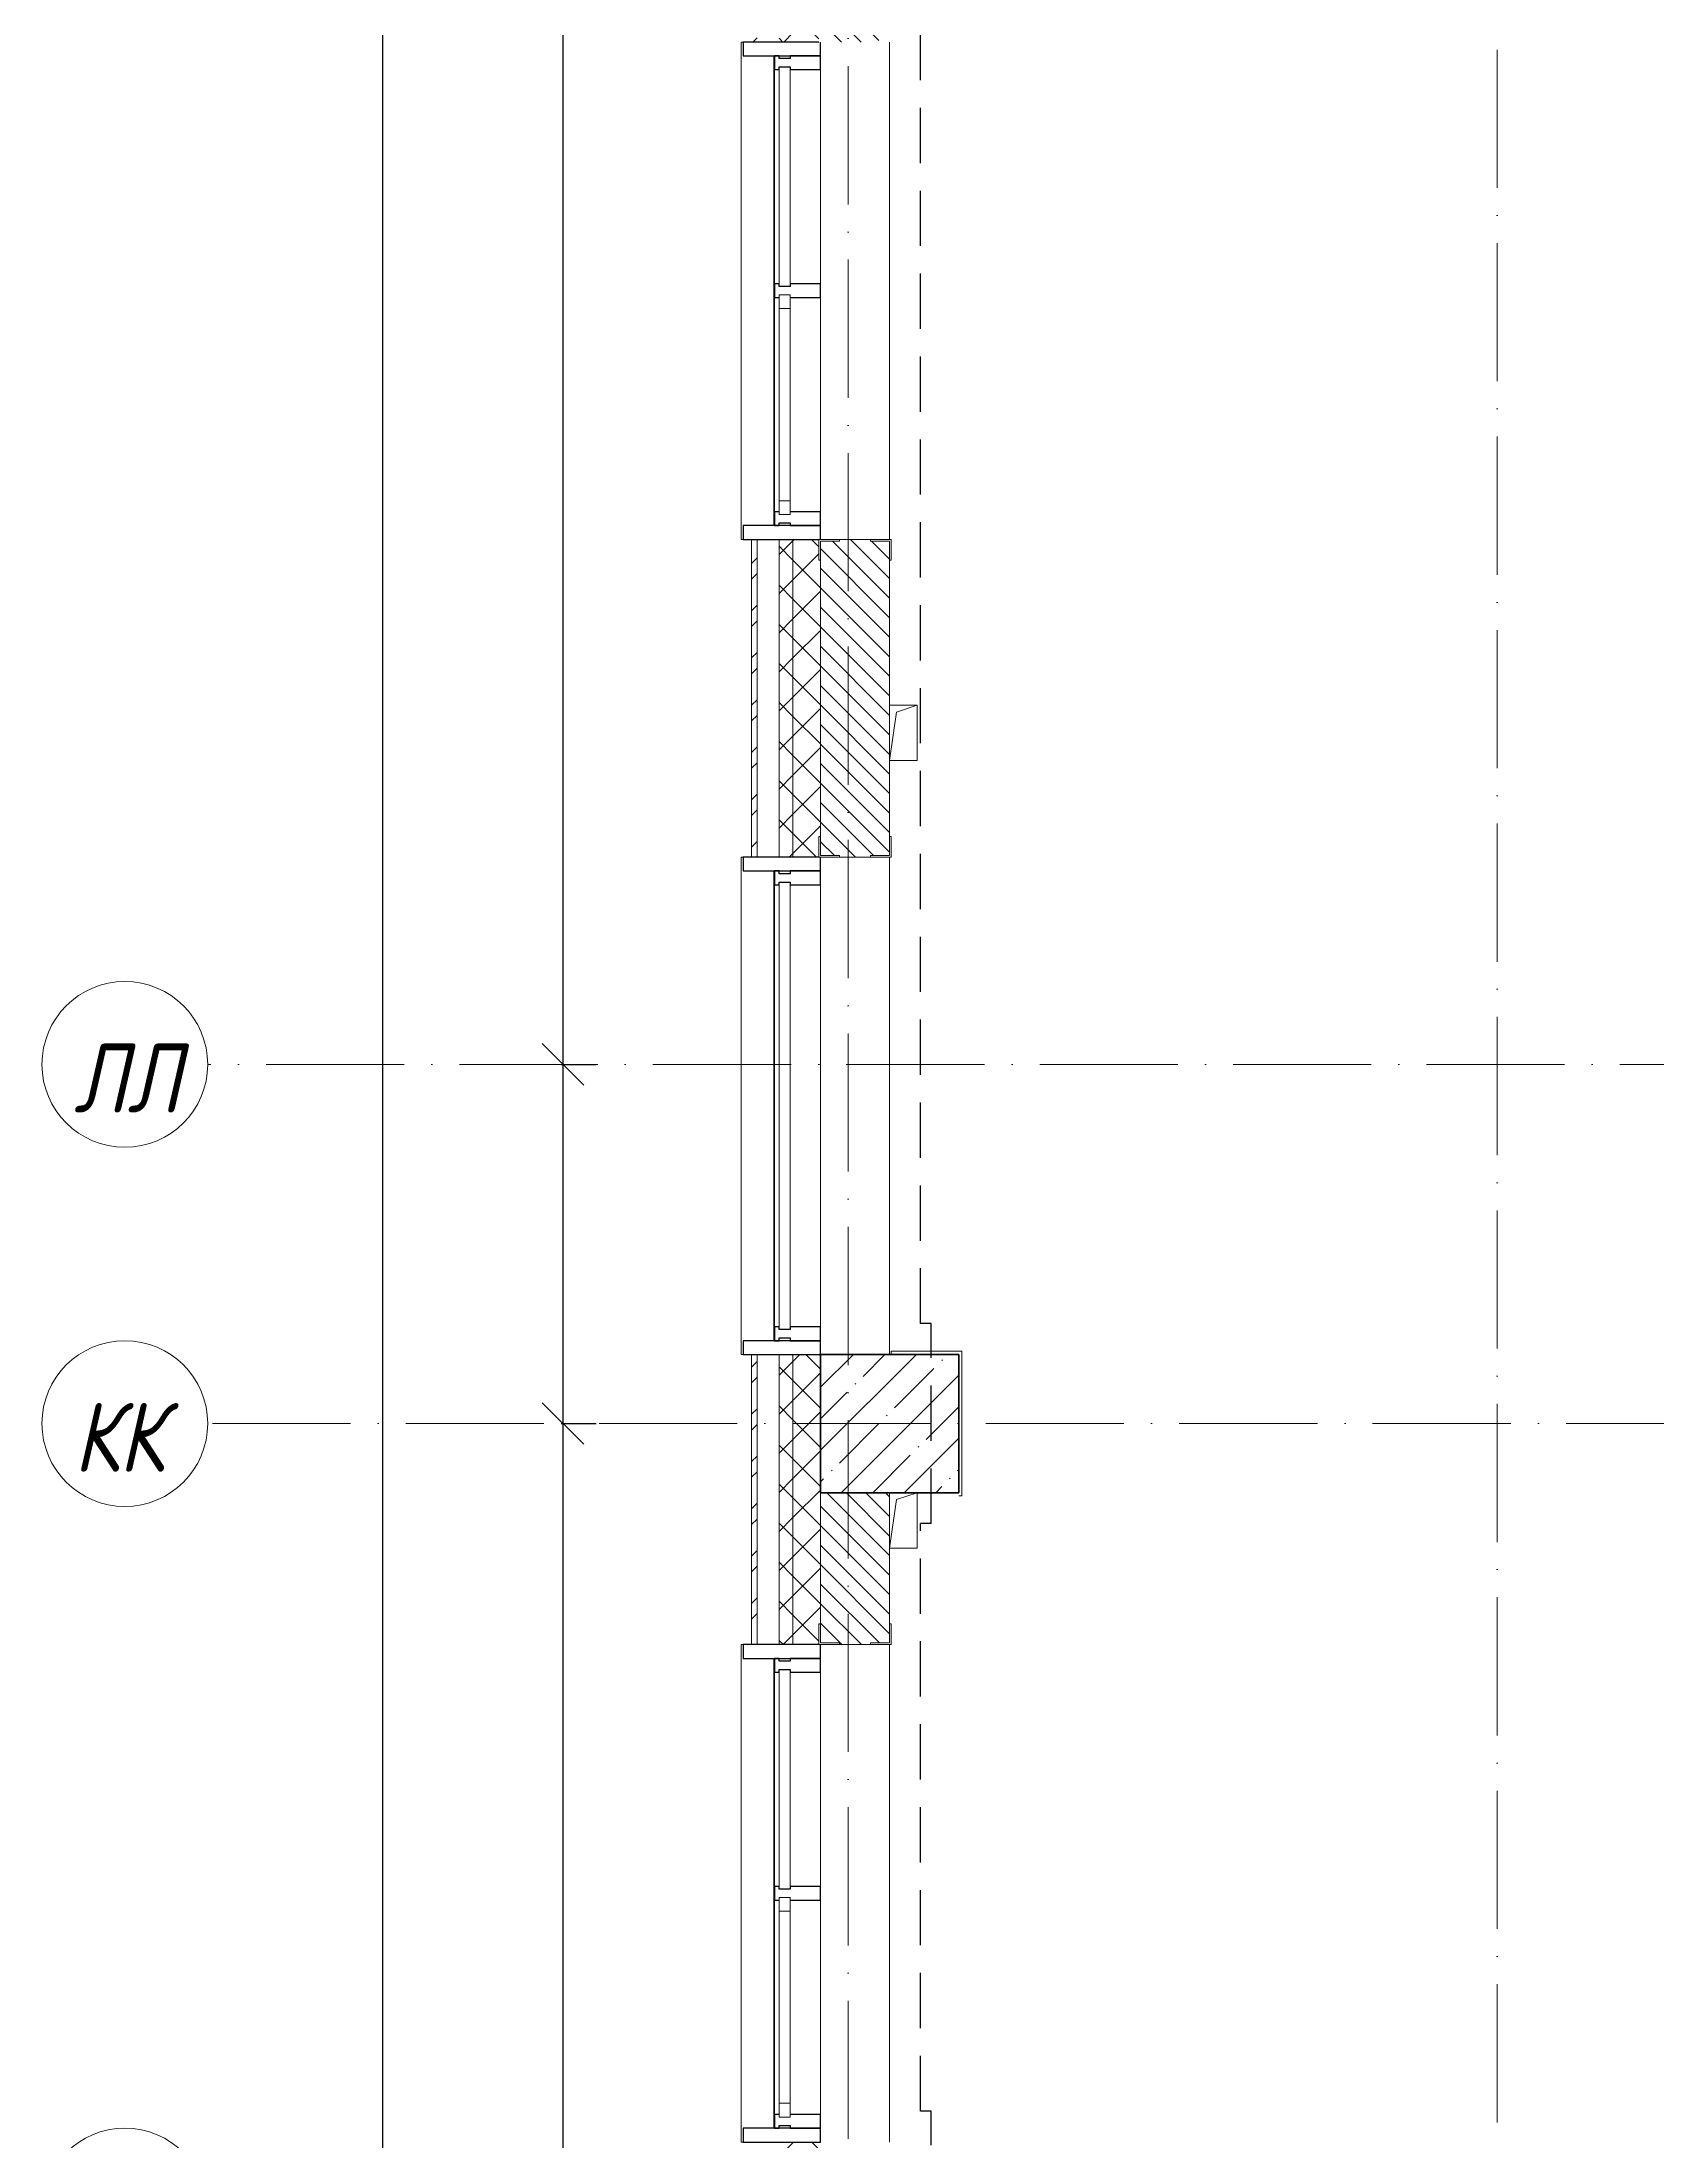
# Model space of a CAD drawing. Header units: millimetres. Extents: x -213536 to 1564669, y -45299 to 942238.
# Drawn here: x 426247 to 432094, y 505902 to 513502 of the extents above; entities that cross this region are included whole.
import ezdxf

# ---------------------------------------------------------------- set-up
doc = ezdxf.new("R2010")
doc.units = ezdxf.units.MM
for name, pattern in [('50_200_ШТРИХ_1Т_ш5_п1_п1_', [700, 500, -100, 0, -100]), ('Штрих короткий', [300, 150, -150]), ('Штриховая _2 мм - 1 мм_', [300, 200, -100])]:
    doc.linetypes.add(name, pattern=pattern)
for name, color, linetype, lineweight in [('0-1', 7, 'Continuous', 5), ('0-2', 7, 'Continuous', 9), ('3) ЖБ 4м', 3, 'Continuous', 30), ('Импосты витража', 7, 'Continuous', 9), ('Импосты витража-1', 7, 'Continuous', 25), ('Каркас_Импост', 7, 'Continuous', 13), ('Каркас_Импост-1', 7, 'Continuous', 9), ('Несущие колонны', 7, 'Continuous', 9), ('Несущие колонны-1', 7, 'Continuous', 35), ('Обобщенные модели', 7, 'Continuous', 9), ('Общие ребра', 7, 'Continuous', 9), ('Окна', 7, 'Continuous', 9), ('Оси', 7, 'Continuous', 9), ('Оси-1', 7, 'Continuous', 20), ('Оси-2', 7, '50_200_ШТРИХ_1Т_ш5_п1_п1_', 9), ('Остекление-1', 7, 'Continuous', 9), ('Перемычка-1', 7, 'Штрих короткий', 9), ('Размеры', 7, 'Continuous', 15), ('Стены', 7, 'Continuous', 9), ('Стены-1', 7, 'Continuous', 13), ('Штриховка разреза-1', 7, 'Continuous', 9)]:
    doc.layers.add(name, color=color, linetype=linetype, lineweight=lineweight)
doc.layers.add('СТ-1_1', color=7, linetype='Штриховая _2 мм - 1 мм_', lineweight=90, true_color=0x888888)
doc.layers.get('0-2').off()
doc.styles.add('ISOCPEUR_I_1', font='isocpeui.ttf', dxfattribs={"width": 0.85, "height": 2.5})
doc.styles.add('ISOCPEUR_I_5', font='isocpeui.ttf', dxfattribs={"width": 0.85, "height": 2.1})
doc.dimstyles.new('ISO-2_5_0_9К', dxfattribs={"dimscale": 304.8, "dimtxt": 248.995294, "dimasz": 0.492126, "dimexe": 0.393701, "dimexo": 0.328084, "dimgap": 0, "dimtad": 1, "dimdec": 0, "dimzin": 0, "dimdsep": 46, "dimtxsty": 'ISOCPEUR_I_1', "dimblk1": 'OBLIQUE', "dimblk2": 'OBLIQUE', "dimsah": 1, "dimcen": 0.09, "dimdle": 0.393701, "dimazin": 0, "dimtfac": 1, "dimtdec": 4, "dimtix": 1, "dimtmove": 0, "dimatfit": 3, "dimfxl": 1, "dimtvp": 1, "dimtolj": 1, "dimtzin": 0, "dimarcsym": 2})
pattern_1 = [(135, (0, 0), (-35.35534, -35.35534), [])]
pattern_2 = [(45, (0, 0), (-70.71068, 70.71068), []), (135, (0, 0), (-70.71068, -70.71068), [])]

# ---------------------------------------------------------------- blocks, each defined once
blk = doc.blocks.new('Ось сетки - Круг_Ø6_00__ISO-2_5_0_9K_-16731441-АИ2_03_План отделки стен 3-го этажа _Часть 1_')
at = {"layer": 'Оси-1'}
blk.add_circle((0, 0), 3, dxfattribs=at)
blk = doc.blocks.new('_Oblique')
at = {"color": 0, "linetype": 'ByBlock', "lineweight": -2}
blk.add_line((-0.5, -0.5), (0.5, 0.5), dxfattribs=at)
blk = doc.blocks.new('*D3929')
at = {"layer": 'Defpoints', "color": 0, "lineweight": 30, "transparency": 16777216}
for p in [(428027.4, 508502.4), (428133.5, 508502.4), (428027.4, 505652.4)]:
    blk.add_point(p, dxfattribs=at)
at = {"layer": 'Размеры', "color": 0, "lineweight": -2, "transparency": 16777216}
for p, q in [((428133.5, 505532.4), (428133.5, 508622.4)), ((428127.4, 508502.4), (428253.5, 508502.4)), ((428127.4, 505652.4), (428253.5, 505652.4))]:
    blk.add_line(p, q, dxfattribs=at)
at = {"layer": 'Размеры', "color": 0, "lineweight": -2, "transparency": 16777216, "xscale": 150, "yscale": 150, "zscale": 150}
for p, rotation in [((428133.5, 508502.4), 90), ((428133.5, 505652.4), 270)]:
    blk.add_blockref('_Oblique', p, dxfattribs=dict(at, rotation=rotation))
at = {"layer": 'Размеры', "color": 0, "transparency": 16777216, "insert": (428132.2, 507077.4), "char_height": 2.5, "width": 758.478, "attachment_point": 5, "rotation": 90, "style": 'ISOCPEUR_I_1'}
blk.add_mtext('\\A1;2850', dxfattribs=at)
blk = doc.blocks.new('*D3930')
at = {"layer": 'Defpoints', "color": 0, "lineweight": 30, "transparency": 16777216}
for p in [(428027.4, 509802.4), (428133.5, 509802.4), (428027.4, 508502.4)]:
    blk.add_point(p, dxfattribs=at)
at = {"layer": 'Размеры', "color": 0, "lineweight": -2, "transparency": 16777216}
for p, q in [((428133.5, 508382.4), (428133.5, 509922.4)), ((428127.4, 509802.4), (428253.5, 509802.4)), ((428127.4, 508502.4), (428253.5, 508502.4))]:
    blk.add_line(p, q, dxfattribs=at)
at = {"layer": 'Размеры', "color": 0, "lineweight": -2, "transparency": 16777216, "xscale": 150, "yscale": 150, "zscale": 150}
for p, rotation in [((428133.5, 509802.4), 90), ((428133.5, 508502.4), 270)]:
    blk.add_blockref('_Oblique', p, dxfattribs=dict(at, rotation=rotation))
at = {"layer": 'Размеры', "color": 0, "transparency": 16777216, "insert": (428132.2, 509152.4), "char_height": 2.5, "width": 701.018, "attachment_point": 5, "rotation": 90, "style": 'ISOCPEUR_I_1'}
blk.add_mtext('\\A1;1300', dxfattribs=at)
blk = doc.blocks.new('*D3931')
at = {"layer": 'Defpoints', "color": 0, "lineweight": 30, "transparency": 16777216}
for p in [(428027.4, 514302.4), (428133.5, 514302.4), (428027.4, 509802.4)]:
    blk.add_point(p, dxfattribs=at)
at = {"layer": 'Размеры', "color": 0, "lineweight": -2, "transparency": 16777216}
for p, q in [((428133.5, 509682.4), (428133.5, 514422.4)), ((428127.4, 514302.4), (428253.5, 514302.4)), ((428127.4, 509802.4), (428253.5, 509802.4))]:
    blk.add_line(p, q, dxfattribs=at)
at = {"layer": 'Размеры', "color": 0, "lineweight": -2, "transparency": 16777216, "xscale": 150, "yscale": 150, "zscale": 150}
for p, rotation in [((428133.5, 514302.4), 90), ((428133.5, 509802.4), 270)]:
    blk.add_blockref('_Oblique', p, dxfattribs=dict(at, rotation=rotation))
at = {"layer": 'Размеры', "color": 0, "transparency": 16777216, "insert": (428132.2, 512052.4), "char_height": 2.5, "width": 781.462, "attachment_point": 5, "rotation": 90, "style": 'ISOCPEUR_I_1'}
blk.add_mtext('\\A1;4500', dxfattribs=at)
blk = doc.blocks.new('*D3937')
at = {"layer": 'Defpoints', "color": 0, "lineweight": 30, "transparency": 16777216}
for p in [(427374.6, 532302.4), (427480.7, 532302.4), (427374.6, 502002.4)]:
    blk.add_point(p, dxfattribs=at)
at = {"layer": 'Размеры', "color": 0, "lineweight": -2, "transparency": 16777216}
for p, q in [((427480.7, 501882.4), (427480.7, 532422.4)), ((427474.6, 532302.4), (427600.7, 532302.4)), ((427474.6, 502002.4), (427600.7, 502002.4))]:
    blk.add_line(p, q, dxfattribs=at)
at = {"layer": 'Размеры', "color": 0, "lineweight": -2, "transparency": 16777216, "xscale": 150, "yscale": 150, "zscale": 150}
for p, rotation in [((427480.7, 532302.4), 90), ((427480.7, 502002.4), 270)]:
    blk.add_blockref('_Oblique', p, dxfattribs=dict(at, rotation=rotation))
at = {"layer": 'Размеры', "color": 0, "transparency": 16777216, "insert": (427479.5, 517152.4), "char_height": 2.5, "width": 948.097, "attachment_point": 5, "rotation": 90, "style": 'ISOCPEUR_I_1'}
blk.add_mtext('\\A1;30300', dxfattribs=at)
blk = doc.blocks.new('BSC_Колонна _Прямоугольная - 500х500-V16-АИ2_03_План отделки стен 3-го этажа _Часть 1_')
at = {"layer": 'Несущие колонны'}
h = blk.add_hatch(dxfattribs=at)
h.set_pattern_fill('FP_22', color=256, style=0, pattern_type=2)
h.set_pattern_definition([(45, (-150, -63600), (-114.04925, 114.04925), []), (45, (-35.95, -63600), (-114.04925, 114.04925), [201.613, -40.323, 3.353, -36.97])])
h.paths.add_polyline_path([(-250, -250), (250, -250), (250, 250), (-250, 250), (-250, -182.2)], flags=0)
at = {"layer": 'Несущие колонны-1'}
for p, q in [((250, 250), (-250, 250)), ((-250, 250), (-250, -250)), ((250, -250), (250, 250)), ((-250, -250), (250, -250))]:
    blk.add_line(p, q, dxfattribs=at)
blk = doc.blocks.new('Проем_Дверь_Прямоугольный - 1800х2700h_оконные проемы-25805030-АИ2_03_План отделки стен 3-го этажа _Часть 1_')
at = {"layer": 'Перемычка-1'}
for p, q in [((900, 125), (-900, 125)), ((900, -125), (-900, -125))]:
    blk.add_line(p, q, dxfattribs=at)
blk = doc.blocks.new('PNS_Панель прямоугольная2 - Нр_Стекло - 40мм-26243474-АИ2_03_План отделки стен 3-го этажа _Часть 1_')
at = {"layer": 'Каркас_Импост'}
for p, q in [((-397.5, 0), (-397.5, 40)), ((-397.5, 40), (-347.5, 40)), ((-347.5, 40), (-347.5, 0)), ((397.5, 40), (347.5, 40)), ((347.5, 40), (347.5, 0)), ((397.5, 0), (397.5, 40)), ((-347.5, 0), (-397.5, 0)), ((347.5, 0), (397.5, 0))]:
    blk.add_line(p, q, dxfattribs=at)
at = {"layer": 'Каркас_Импост-1'}
for p, q in [((-347.5, 40), (347.5, 40)), ((-347.5, 0), (347.5, 0))]:
    blk.add_line(p, q, dxfattribs=at)
blk = doc.blocks.new('Прямоугольный импост - Импост структурный с накладкой - 150мм-25647633-АИ2_03_План отделки стен 3-го этажа _Часть 1_')
at = {"layer": 'Импосты витража-1'}
for p, q in [((-25, 0), (-25, 17)), ((-25, 17), (25, 17)), ((-15, 0), (-25, 0)), ((-15, -40), (-15, 0)), ((25, 17), (25, 0)), ((-25, -150), (-25, -40)), ((-25, -40), (-15, -40)), ((25, -40), (25, -150)), ((25, -150), (-25, -150))]:
    blk.add_line(p, q, dxfattribs=at)
blk = doc.blocks.new('Прямоугольный импост - Импост структурный с накладкой - 150мм-25647642-АИ2_03_План отделки стен 3-го этажа _Часть 1_')
at = {"layer": 'Импосты витража'}
for p, q in [((78475, 87667), (77700, 87667)), ((78475, 87500), (77700, 87500))]:
    blk.add_line(p, q, dxfattribs=at)
blk = doc.blocks.new('Прямоугольный импост - Импост структурный с накладкой - 150мм-V149-АИ2_03_План отделки стен 3-го этажа _Часть 1_')
at = {"layer": 'Импосты витража-1'}
for p, q in [((-25, 0), (-25, 17)), ((-25, 17), (25, 17)), ((25, 0), (15, 0)), ((15, 0), (15, -40)), ((25, 17), (25, 0)), ((-25, -150), (-25, -40)), ((15, -40), (25, -40)), ((25, -40), (25, -150)), ((25, -150), (-25, -150))]:
    blk.add_line(p, q, dxfattribs=at)
blk = doc.blocks.new('PNS_Панель прямоугольная1 - Нр_Стекло - 40мм-25259299-АИ2_03_План отделки стен 3-го этажа _Часть 1_')
at = {"layer": 'Остекление-1'}
for p, q in [((-387.5, 40), (387.5, 40)), ((-397.5, 0), (397.5, 0)), ((387.5, 0), (-387.5, 0))]:
    blk.add_line(p, q, dxfattribs=at)
blk = doc.blocks.new('Прямоугольный импост - Импост структурный с накладкой - 150мм-25647644-АИ2_03_План отделки стен 3-го этажа _Часть 1_')
at = {"layer": 'Импосты витража-1'}
for p, q in [((-25, 0), (-25, 17)), ((-25, 17), (25, 17)), ((-15, 0), (-25, 0)), ((-15, -40), (-15, 0)), ((25, 0), (15, 0)), ((15, 0), (15, -40)), ((25, 17), (25, 0)), ((-25, -150), (-25, -40)), ((-25, -40), (-15, -40)), ((15, -40), (25, -40)), ((25, -40), (25, -150)), ((25, -150), (-25, -150))]:
    blk.add_line(p, q, dxfattribs=at)
blk = doc.blocks.new('Прямоугольный импост - Откос НВФ_50х280 мм-V152-АИ2_03_План отделки стен 3-го этажа _Часть 1_')
at = {"layer": 'Импосты витража-1'}
for p, q in [((-50, 130), (0, 130)), ((-50, -150), (-50, 130)), ((0, 130), (0, -144)), ((0, -150), (-50, -150))]:
    blk.add_line(p, q, dxfattribs=at)
blk = doc.blocks.new('Прямоугольный импост - Откос НВФ_50х280 мм-25993838-АИ2_03_План отделки стен 3-го этажа _Часть 1_')
at = {"layer": 'Импосты витража-1'}
for p, q in [((0, 130), (-50, 130)), ((-50, 130), (-50, -150)), ((0, -144), (0, 130)), ((-50, -150), (0, -150))]:
    blk.add_line(p, q, dxfattribs=at)
blk = doc.blocks.new('PNS_Панель прямоугольная1 - Нр_Стекло - 40мм-25293744-АИ2_03_План отделки стен 3-го этажа _Часть 1_')
at = {"layer": 'Остекление-1'}
for p, q in [((-800, 40), (800, 40)), ((-810, 0), (810, 0)), ((800, 0), (-800, 0))]:
    blk.add_line(p, q, dxfattribs=at)
blk = doc.blocks.new('Прямоугольный импост - Импост структурный с накладкой - 150мм-25651488-АИ2_03_План отделки стен 3-го этажа _Часть 1_')
at = {"layer": 'Импосты витража'}
for p, q in [((26050, 70600), (26050, 72200)), ((26217, 70600), (26217, 72200))]:
    blk.add_line(p, q, dxfattribs=at)
blk = doc.blocks.new('Прямоугольный импост - Импост структурный с накладкой - 150мм-25651501-АИ2_03_План отделки стен 3-го этажа _Часть 1_')
at = {"layer": 'Импосты витража-1'}
for p, q in [((-25, 0), (-25, 17)), ((-25, 17), (25, 17)), ((-15, 0), (-25, 0)), ((-15, -40), (-15, 0)), ((25, 0), (15, 0)), ((15, 0), (15, -40)), ((25, 17), (25, 0)), ((-25, -150), (-25, -40)), ((-25, -40), (-15, -40)), ((15, -40), (25, -40)), ((25, -40), (25, -150)), ((25, -150), (-25, -150))]:
    blk.add_line(p, q, dxfattribs=at)
blk = doc.blocks.new('Прямоугольный импост - Откос НВФ_50х280 мм-V158-АИ2_03_План отделки стен 3-го этажа _Часть 1_')
at = {"layer": 'Импосты витража-1'}
for p, q in [((-50, 130), (0, 130)), ((-50, -150), (-50, 130)), ((0, 130), (0, -150)), ((0, -150), (-50, -150))]:
    blk.add_line(p, q, dxfattribs=at)
blk = doc.blocks.new('Прямоугольный импост - Откос НВФ_50х280 мм-25995273-АИ2_03_План отделки стен 3-го этажа _Часть 1_')
at = {"layer": 'Импосты витража-1'}
for p, q in [((0, 130), (-50, 130)), ((-50, 130), (-50, -150)), ((0, -144), (0, 130)), ((-50, -150), (0, -150))]:
    blk.add_line(p, q, dxfattribs=at)
blk = doc.blocks.new('Прямоугольный импост - Откос НВФ_50х280 мм-25993834-АИ2_03_План отделки стен 3-го этажа _Часть 1_')
at = {"layer": 'Импосты витража-1'}
for p, q in [((-50, 130), (0, 130)), ((-50, -150), (-50, 130)), ((0, 130), (0, -150)), ((0, -150), (-50, -150))]:
    blk.add_line(p, q, dxfattribs=at)
blk = doc.blocks.new('Фахверк_СКБ_Уголок - 250_2700-27497298-АИ2_03_План отделки стен 3-го этажа _Часть 1_')
at = {"layer": 'Обобщенные модели'}
for p, q in [((200, 181), (125, 181)), ((125, 181), (125, 106)), ((131, 106), (131, 175)), ((131, 175), (200, 175)), ((200, 175), (200, 181)), ((125, 106), (131, 106)), ((131, -6), (125, -6)), ((125, -6), (125, -81)), ((131, -75), (131, -6)), ((200, -75), (131, -75)), ((200, -81), (200, -75)), ((125, -81), (200, -81))]:
    blk.add_line(p, q, dxfattribs=at)
blk = doc.blocks.new('AR_Отверстие прямоугольное _в плите_ - AR_Отверстие прямоугольное _в плите_-30510733-АИ2_03_План отделки стен 3-го этажа _Часть 1_')
at = {"layer": 'Обобщенные модели'}
for p, q in [((50, 100), (-50, 100)), ((-25, 75), (50, 100)), ((50, -100), (50, 100)), ((-50, -100), (-25, 75)), ((-50, -100), (50, -100))]:
    blk.add_line(p, q, dxfattribs=at)
blk = doc.blocks.new('Отлив_СКБ - Отлив витража_120_НВФ-31885689-АИ2_03_План отделки стен 3-го этажа _Часть 1_')
at = {"layer": 'Окна'}
for p, q in [((0, 113), (0, 120)), ((1800, 120), (0, 120)), ((1800, 120), (1800, 113)), ((50, 2), (1750, 2))]:
    blk.add_line(p, q, dxfattribs=at)
blk = doc.blocks.new('0125-Р-ОО-Ш2-АР-о_23_10_2024_rvt-1-АИ2_03_План отделки стен 3-го этажа _Часть 1_')
at = {"layer": 'Штриховка разреза-1'}
h = blk.add_hatch(dxfattribs=at)
h.set_pattern_fill('FP_49', color=256, style=0, pattern_type=2)
h.set_pattern_definition([(45, (0, 0), (-85.53659, 85.53659), []), (45, (57.02, 0), (-85.53659, 85.53659), [])])
h.paths.add_polyline_path([(-350, 56750), (-330, 56750), (-330, 58000), (-350, 58000), (-350, 57469.7)], flags=0)
h.paths.add_polyline_path([(-350, 59800), (-330, 59800), (-330, 61000), (-350, 61000), (-350, 60018.9)], flags=0)
h.paths.add_polyline_path([(-350, 62800), (-330, 62800), (-330, 63850), (-350, 63850), (-350, 63417.8)], flags=0)
h.paths.add_polyline_path([(-330, 65650), (-330, 66800), (-350, 66800), (-350, 65650)], flags=0)
h.paths.add_polyline_path([(-330, 68600), (-330, 69670), (-350, 69670), (-350, 68600)], flags=0)
h = blk.add_hatch(dxfattribs=at)
h.set_pattern_fill('FP_50', color=256, style=0, pattern_type=2)
h.set_pattern_definition(pattern_2)
h.paths.add_polyline_path([(-200, 56850), (-200, 58000), (-250, 58000), (-250, 56850)], flags=0)
h.paths.add_polyline_path([(-250, 59800), (-200, 59800), (-200, 61000), (-250, 61000), (-250, 60018.9)], flags=0)
h.paths.add_polyline_path([(-250, 62800), (-200, 62800), (-200, 63850), (-250, 63850), (-250, 63417.8)], flags=0)
h.paths.add_polyline_path([(-200, 65650), (-200, 66800), (-250, 66800), (-250, 65650)], flags=0)
h.paths.add_polyline_path([(-200, 68600), (-200, 69500), (-250, 69500), (-250, 68600)], flags=0)
h = blk.add_hatch(dxfattribs=at)
h.set_pattern_fill('FP_50', color=256, style=0, pattern_type=2)
h.set_pattern_definition(pattern_2)
h.paths.add_polyline_path([(-200, 56900), (-100, 56900), (-100, 57925), (-106, 57925), (-106, 58000), (-200, 58000), (-200, 57469.7)], flags=0)
h.paths.add_polyline_path([(-200, 59800), (-106, 59800), (-106, 59875), (-100, 59875), (-100, 61000), (-200, 61000), (-200, 60018.9)], flags=0)
h.paths.add_polyline_path([(-106, 62800), (-106, 62875), (-100, 62875), (-100, 63850), (-200, 63850), (-200, 62800)], flags=0)
h.paths.add_polyline_path([(-106, 65650), (-106, 65725), (-100, 65725), (-100, 66725), (-106, 66725), (-106, 66800), (-200, 66800), (-200, 65650)], flags=0)
h.paths.add_polyline_path([(-106, 68600), (-106, 68675), (-100, 68675), (-100, 69500), (-200, 69500), (-200, 68600)], flags=0)
h = blk.add_hatch(dxfattribs=at)
h.set_pattern_fill('FP_1', color=256, style=0, pattern_type=2)
h.set_pattern_definition(pattern_1)
h.paths.add_polyline_path([(81, 65650), (81, 65656), (150, 65656), (150, 66794), (81, 66794), (81, 66800), (-31, 66800), (-31, 66794), (-100, 66794), (-100, 65656), (-31, 65656), (-31, 65650)], flags=0)
h.paths.add_polyline_path([(-31, 68600), (81, 68600), (81, 68606), (150, 68606), (150, 69000), (-100, 69000), (-100, 68606), (-31, 68606)], flags=0)
h = blk.add_hatch(dxfattribs=at)
h.set_pattern_fill('FP_1', color=256, style=0, pattern_type=2)
h.set_pattern_definition(pattern_1)
h.paths.add_polyline_path([(81, 62800), (81, 62806), (150, 62806), (150, 63349.7), (-100, 63349.7), (-100, 62806), (-31, 62806), (-31, 62800)], flags=0)
at = {"layer": 'Общие ребра'}
for p, q in [((-330, 66800), (-330, 65650)), ((-330, 65650), (-330, 66800)), ((-250, 65650), (-250, 66800)), ((-200, 65650), (-200, 66800)), ((-100, 66725), (-100, 65725)), ((-100, 65725), (-100, 66725)), ((-330, 63850), (-330, 62800)), ((-330, 62800), (-330, 63850)), ((-250, 62800), (-250, 63850)), ((-200, 62800), (-200, 63850)), ((-100, 63349.7), (-100, 62875)), ((-100, 62875), (-100, 63349.7))]:
    blk.add_line(p, q, dxfattribs=at)
at = {"layer": 'Стены'}
for p, q in [((150, 68600), (150, 66800)), ((150, 65650), (150, 63850)), ((150, 62800), (150, 61000))]:
    blk.add_line(p, q, dxfattribs=at)
at = {"layer": 'Стены-1'}
for p, q in [((-350, 66800), (-350, 65650)), ((-330, 66800), (-350, 66800)), ((-106, 66800), (-330, 66800)), ((81, 66800), (-31, 66800)), ((150, 65725), (150, 66725)), ((-350, 65650), (-330, 65650)), ((-330, 65650), (-106, 65650)), ((-31, 65650), (81, 65650)), ((-350, 63850), (-350, 62800)), ((-330, 63850), (-350, 63850)), ((-100, 63850), (-330, 63850)), ((150, 63349.7), (-100, 63349.7)), ((150, 62875), (150, 63349.7)), ((-350, 62800), (-330, 62800)), ((-330, 62800), (-106, 62800)), ((-31, 62800), (81, 62800))]:
    blk.add_line(p, q, dxfattribs=at)
at = {"layer": '0-2'}
for name, p, rotation in [('Отлив_СКБ - Отлив витража_120_НВФ-31885689-АИ2_03_План отделки стен 3-го этажа _Часть 1_', (-267, 66800), 90), ('Прямоугольный импост - Откос НВФ_50х280 мм-25993838-АИ2_03_План отделки стен 3-го этажа _Часть 1_', (-250, 68600), 89.99999999999773), ('Проем_Дверь_Прямоугольный - 1800х2700h_оконные проемы-25805030-АИ2_03_План отделки стен 3-го этажа _Часть 1_', (25, 67700), 269.9999999999999), ('Прямоугольный импост - Импост структурный с накладкой - 150мм-25647642-АИ2_03_План отделки стен 3-го этажа _Часть 1_', (87400, -9975), 90.00000000000132), ('PNS_Панель прямоугольная1 - Нр_Стекло - 40мм-25259299-АИ2_03_План отделки стен 3-го этажа _Часть 1_', (-250, 68112.5), 269.9999999999977), ('Прямоугольный импост - Импост структурный с накладкой - 150мм-25647642-АИ2_03_План отделки стен 3-го этажа _Часть 1_', (87400, -10800), 90.00000000000136), ('PNS_Панель прямоугольная2 - Нр_Стекло - 40мм-26243474-АИ2_03_План отделки стен 3-го этажа _Часть 1_', (-250, 67287.5), 269.9999999999977), ('Фахверк_СКБ_Уголок - 250_2700-27497298-АИ2_03_План отделки стен 3-го этажа _Часть 1_', (-25, 66925), 269.9999999999999), ('Фахверк_СКБ_Уголок - 250_2700-27497298-АИ2_03_План отделки стен 3-го этажа _Часть 1_', (75, 65525), 89.99999999999991), ('Отлив_СКБ - Отлив витража_120_НВФ-31885689-АИ2_03_План отделки стен 3-го этажа _Часть 1_', (-267, 63850), 90), ('Прямоугольный импост - Откос НВФ_50х280 мм-25995273-АИ2_03_План отделки стен 3-го этажа _Часть 1_', (-250, 65650), 89.99999999999847), ('Проем_Дверь_Прямоугольный - 1800х2700h_оконные проемы-25805030-АИ2_03_План отделки стен 3-го этажа _Часть 1_', (25, 64750), 269.9999999999999), ('Прямоугольный импост - Импост структурный с накладкой - 150мм-25651488-АИ2_03_План отделки стен 3-го этажа _Часть 1_', (25950, 136150), 180), ('PNS_Панель прямоугольная1 - Нр_Стекло - 40мм-25293744-АИ2_03_План отделки стен 3-го этажа _Часть 1_', (-250, 64750), 269.9999999999985), ('Фахверк_СКБ_Уголок - 250_2700-27497298-АИ2_03_План отделки стен 3-го этажа _Часть 1_', (75, 62675), 89.99999999999991), ('Отлив_СКБ - Отлив витража_120_НВФ-31885689-АИ2_03_План отделки стен 3-го этажа _Часть 1_', (-267, 61000), 90), ('Прямоугольный импост - Откос НВФ_50х280 мм-25993838-АИ2_03_План отделки стен 3-го этажа _Часть 1_', (-250, 62800), 89.99999999999773), ('Проем_Дверь_Прямоугольный - 1800х2700h_оконные проемы-25805030-АИ2_03_План отделки стен 3-го этажа _Часть 1_', (25, 61900), 269.9999999999999), ('Прямоугольный импост - Импост структурный с накладкой - 150мм-25647642-АИ2_03_План отделки стен 3-го этажа _Часть 1_', (87400, -15775), 90.00000000000132), ('PNS_Панель прямоугольная1 - Нр_Стекло - 40мм-25259299-АИ2_03_План отделки стен 3-го этажа _Часть 1_', (-250, 62312.5), 269.9999999999977), ('Прямоугольный импост - Импост структурный с накладкой - 150мм-25647642-АИ2_03_План отделки стен 3-го этажа _Часть 1_', (87400, -16600), 90.00000000000136), ('PNS_Панель прямоугольная2 - Нр_Стекло - 40мм-26243474-АИ2_03_План отделки стен 3-го этажа _Часть 1_', (-250, 61487.5), 269.9999999999977)]:
    blk.add_blockref(name, p, dxfattribs=dict(at, rotation=rotation))
at = {"layer": '0-2', "extrusion": (0, 0, -1)}
for name, p, rotation in [('Прямоугольный импост - Импост структурный с накладкой - 150мм-25647644-АИ2_03_План отделки стен 3-го этажа _Часть 1_', (250, 68525), 270.0000000000023), ('Прямоугольный импост - Импост структурный с накладкой - 150мм-25647633-АИ2_03_План отделки стен 3-го этажа _Часть 1_', (250, 67700), 270.0000000000023), ('Прямоугольный импост - Импост структурный с накладкой - 150мм-V149-АИ2_03_План отделки стен 3-го этажа _Часть 1_', (250, 66875), 270.0000000000023), ('Прямоугольный импост - Откос НВФ_50х280 мм-V152-АИ2_03_План отделки стен 3-го этажа _Часть 1_', (250, 66800), 270.0000000000023), ('Прямоугольный импост - Импост структурный с накладкой - 150мм-25651501-АИ2_03_План отделки стен 3-го этажа _Часть 1_', (250, 65575), 270.0000000000015), ('Прямоугольный импост - Импост структурный с накладкой - 150мм-25651501-АИ2_03_План отделки стен 3-го этажа _Часть 1_', (250, 63925), 270.0000000000015), ('Прямоугольный импост - Откос НВФ_50х280 мм-V158-АИ2_03_План отделки стен 3-го этажа _Часть 1_', (250, 63850), 270.0000000000015), ('Прямоугольный импост - Импост структурный с накладкой - 150мм-25647644-АИ2_03_План отделки стен 3-го этажа _Часть 1_', (250, 62725), 270.0000000000023), ('Прямоугольный импост - Импост структурный с накладкой - 150мм-25647633-АИ2_03_План отделки стен 3-го этажа _Часть 1_', (250, 61900), 270.0000000000023), ('Прямоугольный импост - Откос НВФ_50х280 мм-25993834-АИ2_03_План отделки стен 3-го этажа _Часть 1_', (250, 61000), 270.0000000000023), ('Прямоугольный импост - Импост структурный с накладкой - 150мм-V149-АИ2_03_План отделки стен 3-го этажа _Часть 1_', (250, 61075), 270.0000000000023)]:
    blk.add_blockref(name, p, dxfattribs=dict(at, rotation=rotation))
at = {"layer": '0-2'}
for name, p in [('AR_Отверстие прямоугольное _в плите_ - AR_Отверстие прямоугольное _в плите_-30510733-АИ2_03_План отделки стен 3-го этажа _Часть 1_', (200, 66100)), ('BSC_Колонна _Прямоугольная - 500х500-V16-АИ2_03_План отделки стен 3-го этажа _Часть 1_', (150, 63600)), ('AR_Отверстие прямоугольное _в плите_ - AR_Отверстие прямоугольное _в плите_-30510733-АИ2_03_План отделки стен 3-го этажа _Часть 1_', (200, 63249.7))]:
    blk.add_blockref(name, p, dxfattribs=at)
blk = doc.blocks.new('3этВверх')
at = {"layer": 'СТ-1_1', "lineweight": 25}
for p, q in [((429428, 508864.4), (429428, 513690.4)), ((429466, 508864.4), (429428, 508864.4)), ((429466, 508140.4), (429466, 508864.4)), ((429466, 508140.4), (429428, 508140.4)), ((429428, 506014.4), (429428, 508140.4)), ((429466, 506014.4), (429428, 506014.4)), ((429466, 505290.4), (429466, 506014.4))]:
    blk.add_line(p, q, dxfattribs=at)
at = {"layer": 'Стены-1'}
for p, q in [((429578, 508764.4), (429322, 508764.4)), ((429322, 508764.4), (429322, 508752.4)), ((429578, 508240.4), (429578, 508764.4)), ((429566, 508240.4), (429578, 508240.4))]:
    blk.add_line(p, q, dxfattribs=at)
at = {"layer": '0-1'}
blk.add_blockref('0125-Р-ОО-Ш2-АР-о_23_10_2024_rvt-1-АИ2_03_План отделки стен 3-го этажа _Часть 1_', (429166, 444902.4), dxfattribs=at)
blk = doc.blocks.new('Ос 3 эт верх часть')
at = {"layer": 'Оси-2'}
for p, q in [((429166, 499613), (429166, 535177.6)), ((431516, 535177.6), (431516, 499613)), ((535374.3, 509802.4), (426847.2, 509802.4)), ((441366, 508502.4), (426847.2, 508502.4))]:
    blk.add_line(p, q, dxfattribs=at)
at = {"layer": 'Оси-1', "xscale": 99.99999999999993, "yscale": 99.99999999999993, "zscale": 99.99999999999993, "rotation": 89.9999999999998}
for p in [(426547.2, 509802.4), (426547.2, 508502.4), (426547.2, 505652.4)]:
    blk.add_blockref('Ось сетки - Круг_Ø6_00__ISO-2_5_0_9K_-16731441-АИ2_03_План отделки стен 3-го этажа _Часть 1_', p, dxfattribs=at)
at = {"layer": 'Оси', "char_height": 250, "width": 447.342, "attachment_point": 1, "style": 'ISOCPEUR_I_5'}
for s, insert in [('ЛЛ', (426362.1, 509878.5)), ('КК', (426362.1, 508578.5))]:
    blk.add_mtext(s, dxfattribs=dict(at, insert=insert))
at = {"layer": 'Размеры'}
for base, p1, p2, override, picture, middle in [((427480.7, 532302.4), (427374.6, 502002.4), (427374.6, 532302.4), {"dimpost": '<>', "dimfxl": 30300}, '*D3937', (427479.5, 517152.4)), ((428133.5, 514302.4), (428027.4, 509802.4), (428027.4, 514302.4), {"dimpost": '<>', "dimfxl": 4500}, '*D3931', (428132.2, 512052.4)), ((428133.5, 509802.4), (428027.4, 508502.4), (428027.4, 509802.4), {"dimpost": '<>', "dimfxl": 1300}, '*D3930', (428132.2, 509152.4)), ((428133.5, 508502.4), (428027.4, 505652.4), (428027.4, 508502.4), {"dimpost": '<>', "dimfxl": 2850}, '*D3929', (428132.2, 507077.4))]:
    dim = blk.add_linear_dim(base=base, p1=p1, p2=p2, angle=90, dimstyle='ISO-2_5_0_9К', override=override, dxfattribs=at)
    dim.commit()
    dim.dimension.update_dxf_attribs({"geometry": picture, "text_midpoint": middle})

msp = doc.modelspace()

# ---------------------------------------------------------------- block references
at = {"color": 5, "lineweight": 30}
msp.add_blockref('Ос 3 эт верх часть', (0, 0), dxfattribs=at)
at = {"layer": '3) ЖБ 4м'}
msp.add_blockref('3этВверх', (0, 0), dxfattribs=at)

doc.saveas('drawing.dxf')
